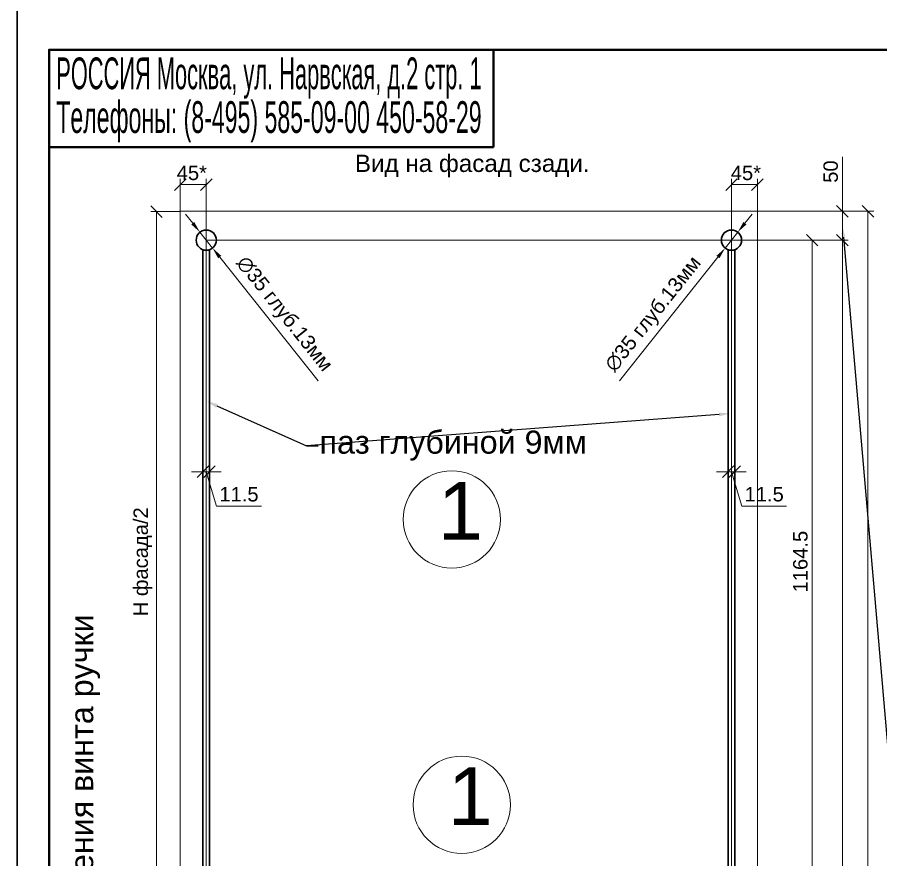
# Model space of a CAD drawing. Header units: millimetres. Extents: x 6988 to 52081, y -7456 to 23712.
# Drawn here: x 44024 to 45521, y 3473 to 4933 of the extents above; entities that cross this region are included whole.
import ezdxf
from ezdxf import colors
from ezdxf.entities.mleader import LeaderData, LeaderLine
from ezdxf.enums import TextEntityAlignment as Align
from ezdxf.math import Vec2, Vec3

# ---------------------------------------------------------------- set-up
doc = ezdxf.new("R2010")
doc.units = ezdxf.units.MM
doc.layers.get('DEFPOINTS').update_dxf_attribs({"color": 106, "lineweight": 5})
for name, color, linetype, lineweight in [('Линии Размерные и Текст', 1, 'Continuous', 5), ('Натяжитель фасада с регулировкой по центру. Стержень укорачивается по размеру двери. Длина 1909-2329мм. Pivot TN 103.2329.02.', 5, 'Continuous', 30), ('ФАСАД', 3, 'Continuous', 5), ('ШТАМП', 7, 'Continuous', 30)]:
    doc.layers.add(name, color=color, linetype=linetype, lineweight=lineweight)
doc.styles.get("Standard").update_dxf_attribs({"font": 'arial.ttf'})
doc.dimstyles.get("Standard").update_dxf_attribs({"dimscale": 0, "dimtxt": 2.5, "dimasz": 2, "dimexe": 1, "dimexo": 0, "dimgap": 0.75, "dimtad": 1, "dimdsep": 46, "dimtxsty": 'Standard', "dimcen": 1.5, "dimclrd": 256, "dimclre": 256, "dimclrt": 7, "dimazin": 3, "dimtfac": 1, "dimtmove": 0, "dimatfit": 3, "dimldrblk": 'DOT', "dimfxl": 1, "dimtolj": 1, "dimtzin": 0, "dimlwd": 5, "dimlwe": 5, "dimarcsym": 0})
doc.dimstyles.new('STANDARD10', dxfattribs={"dimscale": 10, "dimtxt": 2.5, "dimasz": 2, "dimexe": 1, "dimexo": 0, "dimgap": 0.75, "dimtad": 1, "dimdsep": 46, "dimtxsty": 'Standard', "dimblk1": 'OBLIQUE', "dimblk2": 'OBLIQUE', "dimsah": 1, "dimcen": 1.5, "dimclrd": 256, "dimclre": 256, "dimclrt": 7, "dimazin": 3, "dimtfac": 1, "dimtmove": 1, "dimatfit": 3, "dimldrblk": 'DOT', "dimfxl": 1, "dimtolj": 1, "dimtzin": 0, "dimlwd": 5, "dimlwe": 5, "dimarcsym": 0})

# ---------------------------------------------------------------- blocks, each defined once
blk = doc.blocks.new('*D10')
at = {"layer": 'DEFPOINTS', "color": 0, "transparency": 16777216}
for p in [(44341, 4560.6), (44362.8, 4533.2)]:
    blk.add_point(p, dxfattribs=at)
at = {"layer": 'Линии Размерные и Текст', "lineweight": 5, "transparency": 16777216}
for p, q in [((44328.5, 4576.3), (44316.1, 4591.9)), ((44341, 4560.6), (44362.8, 4533.2)), ((44546, 4303.2), (44375.2, 4517.6))]:
    blk.add_line(p, q, dxfattribs=at)
at = {"layer": 'Линии Размерные и Текст', "transparency": 16777216}
for points in [[(44331.1, 4578.3), (44325.9, 4574.2), (44341, 4560.6)], [(44377.9, 4519.7), (44372.6, 4515.5), (44362.8, 4533.2)]]:
    blk.add_solid(points, dxfattribs=at)
at = {"layer": 'Линии Размерные и Текст', "color": 7, "transparency": 16777216, "insert": (44485.7, 4417.6), "char_height": 25, "attachment_point": 5, "rotation": 308.536}
blk.add_mtext('\\A1;∅35 глуб.13мм', dxfattribs=at)
blk = doc.blocks.new('_Dot')
at = {"color": 0, "linetype": 'ByBlock', "lineweight": -2}
blk.add_line((-0.5, 0), (-1, 0), dxfattribs=at)
at = {"color": 0, "linetype": 'ByBlock', "const_width": 0.5}
blk.add_lwpolyline([(-0.25, 0, 1), (0.25, 0, 1)], format="xyb", close=True, dxfattribs=at)
blk = doc.blocks.new('*D12')
at = {"layer": 'DEFPOINTS', "color": 0, "transparency": 16777216}
for p in [(45272.8, 4560.6), (45251, 4533.2)]:
    blk.add_point(p, dxfattribs=at)
at = {"layer": 'Линии Размерные и Текст', "lineweight": 5, "transparency": 16777216}
for p, q in [((45285.2, 4576.3), (45297.7, 4591.9)), ((45272.8, 4560.6), (45251, 4533.2)), ((45067.8, 4303.2), (45238.5, 4517.6))]:
    blk.add_line(p, q, dxfattribs=at)
at = {"layer": 'Линии Размерные и Текст', "transparency": 16777216}
for points in [[(45282.6, 4578.3), (45287.9, 4574.2), (45272.8, 4560.6)], [(45235.9, 4519.7), (45241.1, 4515.5), (45251, 4533.2)]]:
    blk.add_solid(points, dxfattribs=at)
at = {"layer": 'Линии Размерные и Текст', "color": 7, "transparency": 16777216, "insert": (45128, 4417.6), "char_height": 25, "attachment_point": 5, "rotation": 51.464}
blk.add_mtext('\\A1;∅35 глуб.13мм', dxfattribs=at)
blk = doc.blocks.new('_OBLIQUE')
at = {"color": 0, "linetype": 'ByBlock'}
blk.add_line((-0.5, -0.5), (0.5, 0.5), dxfattribs=at)
blk = doc.blocks.new('*D18')
at = {"layer": 'DEFPOINTS', "color": 0, "transparency": 16777216}
for p in [(45279.4, 4546.9), (44351.9, 2217.9), (45454.1, 2217.9)]:
    blk.add_point(p, dxfattribs=at)
at = {"layer": 'Линии Размерные и Текст', "lineweight": 5, "transparency": 16777216}
for p, q in [((45279.4, 4546.9), (45464.1, 4546.9)), ((45454.1, 4546.9), (45454.1, 2217.9)), ((44351.9, 2217.9), (45464.1, 2217.9))]:
    blk.add_line(p, q, dxfattribs=at)
at = {"layer": 'Линии Размерные и Текст', "lineweight": 5, "transparency": 16777216, "xscale": 20, "yscale": 20, "zscale": 20}
for p, rotation in [((45454.1, 4546.9), 90), ((45454.1, 2217.9), 270)]:
    blk.add_blockref('_OBLIQUE', p, dxfattribs=dict(at, rotation=rotation))
at = {"layer": 'Линии Размерные и Текст', "color": 7, "transparency": 16777216, "insert": (45433.9, 3382.4), "char_height": 25, "attachment_point": 5, "rotation": 90}
blk.add_mtext('\\A1;2329', dxfattribs=at)
blk = doc.blocks.new('*D19')
at = {"layer": 'DEFPOINTS', "color": 0, "transparency": 16777216}
for p in [(45261.9, 4643.1), (45306.9, 4596.9), (45261.9, 2217.9)]:
    blk.add_point(p, dxfattribs=at)
at = {"layer": 'Линии Размерные и Текст', "lineweight": 5, "transparency": 16777216}
for p, q in [((45261.9, 2217.9), (45261.9, 4653.1)), ((45306.9, 4596.9), (45306.9, 4653.1)), ((45306.9, 4643.1), (45261.9, 4643.1))]:
    blk.add_line(p, q, dxfattribs=at)
at = {"layer": 'Линии Размерные и Текст', "lineweight": 5, "transparency": 16777216, "xscale": 20, "yscale": 20, "zscale": 20, "rotation": 180}
blk.add_blockref('_OBLIQUE', (45261.9, 4643.1), dxfattribs=at)
at = {"layer": 'Линии Размерные и Текст', "lineweight": 5, "transparency": 16777216, "xscale": 20, "yscale": 20, "zscale": 20}
blk.add_blockref('_OBLIQUE', (45306.9, 4643.1), dxfattribs=at)
at = {"layer": 'Линии Размерные и Текст', "color": 7, "transparency": 16777216, "insert": (45286.9, 4663.3), "char_height": 25, "attachment_point": 5}
blk.add_mtext('\\A1;45*', dxfattribs=at)
blk = doc.blocks.new('*D24')
at = {"layer": 'DEFPOINTS', "color": 0, "transparency": 16777216}
for p in [(45306.9, 4596.9), (45306.9, 2167.9), (45498.4, 2167.9)]:
    blk.add_point(p, dxfattribs=at)
at = {"layer": 'Линии Размерные и Текст', "lineweight": 5, "transparency": 16777216}
for p, q in [((45306.9, 4596.9), (45508.4, 4596.9)), ((45498.4, 4596.9), (45498.4, 2167.9)), ((45306.9, 2167.9), (45508.4, 2167.9))]:
    blk.add_line(p, q, dxfattribs=at)
at = {"layer": 'Линии Размерные и Текст', "lineweight": 5, "transparency": 16777216, "xscale": 20, "yscale": 20, "zscale": 20}
for p, rotation in [((45498.4, 4596.9), 90), ((45498.4, 2167.9), 270)]:
    blk.add_blockref('_OBLIQUE', p, dxfattribs=dict(at, rotation=rotation))
at = {"layer": 'Линии Размерные и Текст', "color": 7, "transparency": 16777216, "insert": (45478.1, 3382.4), "char_height": 25, "attachment_point": 5, "rotation": 90}
blk.add_mtext('\\A1;2429', dxfattribs=at)
blk = doc.blocks.new('*D26')
at = {"layer": 'DEFPOINTS', "color": 0, "transparency": 16777216}
for p in [(44346.1, 4530.4), (44357.6, 4530.4), (44357.6, 4145.6)]:
    blk.add_point(p, dxfattribs=at)
at = {"layer": 'Линии Размерные и Текст', "lineweight": 5, "transparency": 16777216}
for p, q in [((44346.1, 4530.4), (44346.1, 4135.6)), ((44357.6, 4530.4), (44357.6, 4135.6)), ((44346.1, 4145.6), (44326.1, 4145.6)), ((44346.1, 4145.6), (44357.6, 4145.6)), ((44346.1, 4145.6), (44357.6, 4145.6)), ((44351.9, 4145.6), (44369.7, 4086.1)), ((44357.6, 4145.6), (44377.6, 4145.6)), ((44369.7, 4086.1), (44447.5, 4086.1))]:
    blk.add_line(p, q, dxfattribs=at)
at = {"layer": 'Линии Размерные и Текст', "lineweight": 5, "transparency": 16777216, "xscale": 20, "yscale": 20, "zscale": 20}
blk.add_blockref('_OBLIQUE', (44346.1, 4145.6), dxfattribs=at)
at = {"layer": 'Линии Размерные и Текст', "lineweight": 5, "transparency": 16777216, "xscale": 20, "yscale": 20, "zscale": 20, "rotation": 180}
blk.add_blockref('_OBLIQUE', (44357.6, 4145.6), dxfattribs=at)
at = {"layer": 'Линии Размерные и Текст', "color": 7, "transparency": 16777216, "insert": (44408.6, 4106.3), "char_height": 25, "attachment_point": 5}
blk.add_mtext('\\A1;11.5', dxfattribs=at)
blk = doc.blocks.new('*D27')
at = {"layer": 'DEFPOINTS', "color": 0, "transparency": 16777216}
for p in [(45256.1, 4530.4), (45267.6, 4530.4), (45256.1, 4145.6)]:
    blk.add_point(p, dxfattribs=at)
at = {"layer": 'Линии Размерные и Текст', "lineweight": 5, "transparency": 16777216}
for p, q in [((45256.1, 4530.4), (45256.1, 4135.6)), ((45267.6, 4530.4), (45267.6, 4135.6)), ((45256.1, 4145.6), (45236.1, 4145.6)), ((45267.6, 4145.6), (45256.1, 4145.6)), ((45267.6, 4145.6), (45256.1, 4145.6)), ((45261.9, 4145.6), (45279.7, 4086.1)), ((45267.6, 4145.6), (45287.6, 4145.6)), ((45279.7, 4086.1), (45357.5, 4086.1))]:
    blk.add_line(p, q, dxfattribs=at)
at = {"layer": 'Линии Размерные и Текст', "lineweight": 5, "transparency": 16777216, "xscale": 20, "yscale": 20, "zscale": 20}
blk.add_blockref('_OBLIQUE', (45256.1, 4145.6), dxfattribs=at)
at = {"layer": 'Линии Размерные и Текст', "lineweight": 5, "transparency": 16777216, "xscale": 20, "yscale": 20, "zscale": 20, "rotation": 180}
blk.add_blockref('_OBLIQUE', (45267.6, 4145.6), dxfattribs=at)
at = {"layer": 'Линии Размерные и Текст', "color": 7, "transparency": 16777216, "insert": (45318.6, 4106.3), "char_height": 25, "attachment_point": 5}
blk.add_mtext('\\A1;11.5', dxfattribs=at)
blk = doc.blocks.new('*D70')
at = {"layer": 'DEFPOINTS', "color": 0, "transparency": 16777216}
for p in [(44351.9, 4546.9), (44351.9, 3382.4), (45401.7, 3382.4)]:
    blk.add_point(p, dxfattribs=at)
at = {"layer": 'Линии Размерные и Текст', "lineweight": 5, "transparency": 16777216}
for p, q in [((44351.9, 4546.9), (45411.7, 4546.9)), ((45401.7, 4546.9), (45401.7, 3382.4)), ((44351.9, 3382.4), (45411.7, 3382.4))]:
    blk.add_line(p, q, dxfattribs=at)
at = {"layer": 'Линии Размерные и Текст', "lineweight": 5, "transparency": 16777216, "xscale": 20, "yscale": 20, "zscale": 20}
for p, rotation in [((45401.7, 4546.9), 90), ((45401.7, 3382.4), 270)]:
    blk.add_blockref('_OBLIQUE', p, dxfattribs=dict(at, rotation=rotation))
at = {"layer": 'Линии Размерные и Текст', "color": 7, "transparency": 16777216, "insert": (45381.4, 3989.7), "char_height": 25, "attachment_point": 5, "rotation": 90}
blk.add_mtext('\\A1;1164.5', dxfattribs=at)
blk = doc.blocks.new('*D104')
at = {"layer": 'DEFPOINTS', "color": 0, "transparency": 16777216}
for p in [(44351.9, 4643.1), (44306.9, 4596.9), (44351.9, 2217.9)]:
    blk.add_point(p, dxfattribs=at)
at = {"layer": 'Линии Размерные и Текст', "lineweight": 5, "transparency": 16777216}
for p, q in [((44306.9, 4596.9), (44306.9, 4653.1)), ((44351.9, 2217.9), (44351.9, 4653.1)), ((44306.9, 4643.1), (44351.9, 4643.1))]:
    blk.add_line(p, q, dxfattribs=at)
at = {"layer": 'Линии Размерные и Текст', "lineweight": 5, "transparency": 16777216, "xscale": 20, "yscale": 20, "zscale": 20, "rotation": 180}
blk.add_blockref('_OBLIQUE', (44306.9, 4643.1), dxfattribs=at)
at = {"layer": 'Линии Размерные и Текст', "lineweight": 5, "transparency": 16777216, "xscale": 20, "yscale": 20, "zscale": 20}
blk.add_blockref('_OBLIQUE', (44351.9, 4643.1), dxfattribs=at)
at = {"layer": 'Линии Размерные и Текст', "color": 7, "transparency": 16777216, "insert": (44326.9, 4663.3), "char_height": 25, "attachment_point": 5}
blk.add_mtext('\\A1;45*', dxfattribs=at)
blk = doc.blocks.new('*D110')
at = {"layer": 'DEFPOINTS', "color": 0, "transparency": 16777216}
for p in [(45306.9, 4596.9), (44351.9, 4546.9), (45454.1, 4546.9)]:
    blk.add_point(p, dxfattribs=at)
at = {"layer": 'Линии Размерные и Текст', "lineweight": 5, "transparency": 16777216}
for p, q in [((45454.1, 4691), (45454.1, 4596.9)), ((45306.9, 4596.9), (45464.1, 4596.9)), ((45454.1, 4596.9), (45454.1, 4546.9)), ((44351.9, 4546.9), (45464.1, 4546.9))]:
    blk.add_line(p, q, dxfattribs=at)
at = {"layer": 'Линии Размерные и Текст', "lineweight": 5, "transparency": 16777216, "xscale": 20, "yscale": 20, "zscale": 20}
for p, rotation in [((45454.1, 4596.9), 90), ((45454.1, 4546.9), 270)]:
    blk.add_blockref('_OBLIQUE', p, dxfattribs=dict(at, rotation=rotation))
at = {"layer": 'Линии Размерные и Текст', "color": 7, "transparency": 16777216, "insert": (45433.9, 4665.7), "char_height": 25, "attachment_point": 5, "rotation": 90}
blk.add_mtext('\\A1;50', dxfattribs=at)
blk = doc.blocks.new('*D111')
at = {"layer": 'DEFPOINTS', "color": 0, "transparency": 16777216}
for p in [(44306.9, 4596.4), (44265.8, 3382.4), (44351.9, 3382.4)]:
    blk.add_point(p, dxfattribs=at)
at = {"layer": 'Линии Размерные и Текст', "lineweight": 5, "transparency": 16777216}
for p, q in [((44306.9, 4596.4), (44255.8, 4596.4)), ((44265.8, 4596.4), (44265.8, 3382.4)), ((44351.9, 3382.4), (44255.8, 3382.4))]:
    blk.add_line(p, q, dxfattribs=at)
at = {"layer": 'Линии Размерные и Текст', "lineweight": 5, "transparency": 16777216, "xscale": 20, "yscale": 20, "zscale": 20}
for p, rotation in [((44265.8, 4596.4), 90), ((44265.8, 3382.4), 270)]:
    blk.add_blockref('_OBLIQUE', p, dxfattribs=dict(at, rotation=rotation))
at = {"layer": 'Линии Размерные и Текст', "color": 7, "transparency": 16777216, "insert": (44242.1, 3989.4), "char_height": 25, "attachment_point": 5, "rotation": 90}
blk.add_mtext('\\A1;H фасада/2', dxfattribs=at)
blk = doc.blocks.new('*D134')
at = {"layer": 'DEFPOINTS', "color": 0, "transparency": 16777216}
for p in [(44351.9, 3067.7), (44366.9, 3067.7), (44351.9, 3003.4)]:
    blk.add_point(p, dxfattribs=at)
at = {"layer": 'Линии Размерные и Текст', "lineweight": 5, "transparency": 16777216}
for p, q in [((44351.9, 3067.7), (44351.9, 2983.4)), ((44366.9, 3067.7), (44366.9, 2983.4)), ((44311.9, 3003.4), (44271.9, 3003.4)), ((44366.9, 3003.4), (44351.9, 3003.4)), ((44366.9, 3003.4), (44351.9, 3003.4)), ((44359.4, 3003.4), (44456.8, 2555.2)), ((44406.9, 3003.4), (44446.9, 3003.4)), ((44456.8, 2555.2), (45229.9, 2555.2))]:
    blk.add_line(p, q, dxfattribs=at)
at = {"layer": 'Линии Размерные и Текст', "transparency": 16777216}
for points in [[(44311.9, 3010), (44311.9, 2996.7), (44351.9, 3003.4)], [(44406.9, 3010), (44406.9, 2996.7), (44366.9, 3003.4)]]:
    blk.add_solid(points, dxfattribs=at)
at = {"layer": 'Линии Размерные и Текст', "color": 7, "transparency": 16777216, "insert": (44843.3, 2834.5), "char_height": 50, "attachment_point": 5}
blk.add_mtext('\\A1;ВАЖНО!!! \\P{\\fArial|b1|i0|c204|p34;\\LMIN 15\\P}до оси винта, \\Pкрепящего ручку{\\H0.8x;\\P(ось крепления \\Pручки обычно располагается \\Pпо центру ширины обвязки)}', dxfattribs=at)

msp = doc.modelspace()

# ---------------------------------------------------------------- linework, layer by layer
at = {"layer": 'Линии Размерные и Текст'}
for centre in [(44777.424, 4062.804), (44794.604, 3568.32)]:
    msp.add_circle(centre, 84.286, dxfattribs=at)
at = {"layer": 'Натяжитель фасада с регулировкой по центру. Стержень укорачивается по размеру двери. Длина 1909-2329мм. Pivot TN 103.2329.02.'}
for points in [[(44346.134, 4530.405), (44346.134, 3398.962)], [(44357.634, 3398.962), (44357.634, 4530.405)], [(45256.134, 3398.962), (45256.134, 4530.405)], [(45267.634, 4530.405), (45267.634, 3398.962)]]:
    msp.add_lwpolyline(points, dxfattribs=at)
for centre in [(44351.884, 4546.934), (45261.884, 4546.934)]:
    msp.add_circle(centre, 17.5, dxfattribs=at)
at = {"layer": 'ФАСАД'}
msp.add_lwpolyline([(44306.884, 4596.934), (45306.884, 4596.934), (45306.884, 2167.934), (44306.884, 2167.934)], close=True, dxfattribs=at)
at = {"layer": 'ШТАМП', "lineweight": 40}
for p, q in [((44849.463, 4708.133), (44849.463, 4876.995)), ((44079.463, 4708.133), (44849.463, 4708.133))]:
    msp.add_line(p, q, dxfattribs=at)
at = {"layer": 'ШТАМП'}
msp.add_lwpolyline([(47141.313, 5096.995), (47141.313, 587.715), (44024.463, 587.715), (44024.463, 5096.995)], close=True, dxfattribs=at)
at = {"layer": 'ШТАМП', "lineweight": 40}
msp.add_lwpolyline([(47086.313, 4876.995), (47086.313, 642.715), (44079.463, 642.715), (44079.463, 4876.995)], close=True, dxfattribs=at)

# ---------------------------------------------------------------- texts
at = {"layer": 'Линии Размерные и Текст', "attachment_point": 1}
for s, width, insert, char_height in [('Вид на фасад сзади.', 438.75647, (44609.453, 4695.046), 30), ('{\\H2.5x;1}', 1115.45298, (44753.423, 4127.639), 40), ('{\\H2.5x;1}', 1115.45298, (44770.603, 3633.155), 40)]:
    msp.add_mtext_dynamic_manual_height_columns(s, width=width, gutter_width=20, heights=[0], dxfattribs=dict(at, insert=insert, char_height=char_height))
at = {"layer": 'ШТАМП', "lineweight": -3}
for s, width, p, p2 in [('РОССИЯ Москва, ул. Нарвская, д.2 стр. 1', 0.492056, (44092.02, 4808.517), (44829.055, 4808.517)), ('Телефоны: (8-495) 585-09-00 450-58-29', 0.521055, (44092.02, 4732.724), (44829.055, 4732.724))]:
    msp.add_text(s, height=55, dxfattribs=dict(at, width=width)).set_placement(p, p2, align=Align.FIT)

# ---------------------------------------------------------------- dimensions: what is measured, and where the dimension line sits
at = {"layer": 'Линии Размерные и Текст'}
for base, p1, p2, angle, override, picture, middle in [((45454.136, 4546.934), (45306.884, 4596.934), (44351.884, 4546.934), 90, {"dimscale": 10, "dimblk1": 'OBLIQUE', "dimblk2": 'OBLIQUE', "dimsah": 1, "dimtmove": 1}, '*D110', (45454.136, 4665.657)), ((44351.884, 4643.132), (44306.884, 4596.934), (44351.884, 2217.934), 180, {"dimscale": 10, "dimpost": '*', "dimblk1": 'OBLIQUE', "dimblk2": 'OBLIQUE', "dimsah": 1, "dimtmove": 1}, '*D104', (44326.884, 4643.132)), ((45401.684, 3382.434), (44351.884, 4546.934), (44351.884, 3382.434), 90, {"dimscale": 10, "dimblk1": 'OBLIQUE', "dimblk2": 'OBLIQUE', "dimsah": 1, "dimtmove": 1}, '*D70', (45401.684, 3989.684))]:
    dim = msp.add_linear_dim(base=base, p1=p1, p2=p2, angle=angle, dimstyle='Standard', override=override, dxfattribs=at)
    dim.commit()
    dim.dimension.update_dxf_attribs({"geometry": picture, "text_midpoint": middle, "dimtype": 160})
dim = msp.add_linear_dim(base=(45261.884, 4643.132), p1=(45306.884, 4596.934), p2=(45261.884, 2217.934), dimstyle='Standard', override={"dimscale": 10, "dimpost": '*', "dimblk1": 'OBLIQUE', "dimblk2": 'OBLIQUE', "dimsah": 1, "dimtmove": 1}, dxfattribs=at)
dim.commit()
dim.dimension.update_dxf_attribs({"geometry": '*D19', "text_midpoint": (45286.884, 4643.132), "dimtype": 160})
dim = msp.add_linear_dim(base=(44265.756, 3382.434), p1=(44306.884, 4596.434), p2=(44351.884, 3382.434), angle=90, text='H фасада/2', dimstyle='STANDARD10', dxfattribs=at)
dim.commit()
dim.dimension.update_dxf_attribs({"geometry": '*D111', "text_midpoint": (44242.072, 3989.434)})
for base, p1, p2, angle, picture, middle in [((45498.39, 2167.934), (45306.884, 4596.934), (45306.884, 2167.934), 90, '*D24', (45478.126, 3382.434)), ((45454.136, 2217.934), (45279.384, 4546.934), (44351.884, 2217.934), 90, '*D18', (45433.863, 3382.434)), ((45256.134, 4145.594), (45267.634, 4530.405), (45256.134, 4530.405), 180, '*D27', (45287.247, 4106.315))]:
    dim = msp.add_linear_dim(base=base, p1=p1, p2=p2, angle=angle, dimstyle='Standard', override={"dimscale": 10, "dimblk1": 'OBLIQUE', "dimblk2": 'OBLIQUE', "dimsah": 1, "dimtmove": 1}, dxfattribs=at)
    dim.commit()
    dim.dimension.update_dxf_attribs({"geometry": picture, "text_midpoint": middle})
for p1, p2, picture, middle in [((44340.982, 4560.623), (44362.787, 4533.245), '*D10', (44485.729, 4417.624)), ((45272.787, 4560.623), (45250.982, 4533.245), '*D12', (45128.039, 4417.624))]:
    dim = msp.add_diameter_dim_2p(p1=p1, p2=p2, dimstyle='Standard', override={"dimscale": 10, "dimlfac": 1, "dimpost": ' глуб.13мм', "dimsah": 1, "dimtmove": 1}, dxfattribs=at)
    dim.commit()
    dim.dimension.update_dxf_attribs({"geometry": picture, "text_midpoint": middle})
dim = msp.add_linear_dim(base=(44357.634, 4145.594), p1=(44346.134, 4530.405), p2=(44357.634, 4530.405), dimstyle='Standard', override={"dimscale": 10, "dimblk1": 'OBLIQUE', "dimblk2": 'OBLIQUE', "dimsah": 1, "dimtmove": 1}, dxfattribs=at)
dim.commit()
dim.dimension.update_dxf_attribs({"geometry": '*D26', "text_midpoint": (44377.247, 4106.315)})
dim = msp.add_linear_dim(base=(44351.884, 3003.377), p1=(44366.884, 3067.727), p2=(44351.884, 3067.727), text='ВАЖНО!!! \\P{\\fArial|b1|i0|c204|p34;\\LMIN <>\\P}до оси винта, \\Pкрепящего ручку{\\H0.8x;\\P(ось крепления \\Pручки обычно располагается \\Pпо центру ширины обвязки)}', dimstyle='Standard', override={"dimscale": 20, "dimsah": 1, "dimtmove": 1}, dxfattribs=at)
dim.commit()
dim.dimension.update_dxf_attribs({"geometry": '*D134', "text_midpoint": (44471.775, 2555.16), "dimtype": 160})

# ---------------------------------------------------------------- leaders
ml = msp.add_multileader_mtext('Standard', dxfattribs=at)
ml.set_content('расстояния должны быть равны.', color=5)
ml.set_leader_properties(color=256)
ml.build(insert=Vec2(0, 0))
ml.multileader.update_dxf_attribs({"text_left_attachment_type": 2, "text_right_attachment_type": 2, "dogleg_length": 2, "arrow_head_size": 20})
ctx = ml.context
ctx.base_point, ctx.char_height, ctx.arrow_head_size, ctx.landing_gap_size, ctx.plane_origin, ctx.plane_x_axis, ctx.plane_y_axis = Vec3(45584.943, 3084.559), 40, 20, 10, Vec3(45388.569, 3735.577), Vec3(0, 1), Vec3(-1, 0)
ctx.left_attachment, ctx.right_attachment, ctx.text_align_type = 2, 2, 2
notes = []
notes.append((ctx, [(1, (1, 1, 0), (45584.943, 3064.559), (0, 1), 20, [(2, [(45454.136, 4571.934)], 0, []), (1, [(45454.136, 2192.934)], 0, [])])]))
ctx.mtext.insert, ctx.mtext.text_direction, ctx.mtext.rotation, ctx.mtext.width, ctx.mtext.alignment, ctx.mtext.flow_direction = Vec3(45558.913, 3939.852), Vec3(0, 1), 1.57079633, 990.17537, 3, 5
ml = msp.add_multileader_mtext('Standard', dxfattribs=at)
ml.set_content('паз глубиной 9мм', color=5)
ml.set_leader_properties(color=256)
ml.build(insert=Vec2(0, 0))
ml.multileader.update_dxf_attribs({"text_left_attachment_type": 2, "text_right_attachment_type": 2, "dogleg_length": 2, "arrow_head_size": 20})
ctx = ml.context
ctx.base_point, ctx.char_height, ctx.arrow_head_size, ctx.landing_gap_size, ctx.plane_origin = Vec3(44545.686, 4190.441), 40, 20, 10, Vec3(44807.101, 3956.339)
ctx.left_attachment, ctx.right_attachment, ctx.text_align_type = 2, 2, 2
notes.append((ctx, [(1, (1, 1, 0), (44525.686, 4190.441), (1, 0), 20, [(2, [(45260.337, 4246.289)], 0, []), (1, [(44352.008, 4267.862)], 0, [])])]))
ctx.mtext.insert, ctx.mtext.width, ctx.mtext.alignment, ctx.mtext.flow_direction = Vec3(45011.375, 4216.798), 480.92888, 3, 5
ml = msp.add_multileader_mtext('Standard', dxfattribs=at)
ml.set_content('ось крепления винта ручки', color=5)
ml.set_leader_properties(color=256)
ml.build(insert=Vec2(0, 0))
ml.multileader.update_dxf_attribs({"text_left_attachment_type": 2, "text_right_attachment_type": 2, "dogleg_length": 20, "arrow_head_size": 20})
ctx = ml.context
ctx.base_point, ctx.char_height, ctx.arrow_head_size, ctx.landing_gap_size, ctx.plane_origin, ctx.plane_x_axis, ctx.plane_y_axis = Vec3(44141.881, 3188.593), 40, 20, 10, Vec3(44366.884, 3067.727), Vec3(0, 1), Vec3(-1, 0)
ctx.left_attachment, ctx.right_attachment = 2, 2
notes.append((ctx, [(1, (1, 1, 0), (44141.881, 3168.593), (0, 1), 20, [(0, [(44366.884, 3067.727)], 0, [])])]))
ctx.mtext.insert, ctx.mtext.text_direction, ctx.mtext.rotation, ctx.mtext.flow_direction = Vec3(44116.001, 3198.593), Vec3(0, 1), 1.57079633, 5
for ctx, leaders in notes:
    for number, flags, end, landing, length, lines in leaders:
        leader = LeaderData()
        leader.index, (leader.has_last_leader_line, leader.has_dogleg_vector, leader.attachment_direction) = number, flags
        leader.last_leader_point, leader.dogleg_vector, leader.dogleg_length = Vec3(end), Vec3(landing), length
        for number, points, colour, breaks in lines:
            line = LeaderLine()
            line.index, line.vertices, line.color, line.breaks = number, Vec3.list(points), colors.encode_raw_color(colour), breaks
            leader.lines.append(line)
        ctx.leaders.append(leader)

doc.saveas('drawing.dxf')
